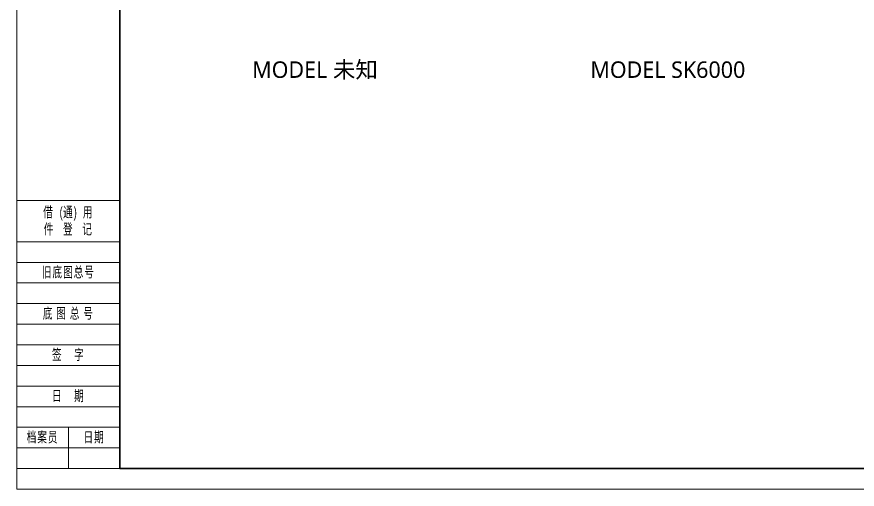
# Model space of a CAD drawing. Header units: millimetres. Extents: x -327 to 1133, y -238 to 614.
# Drawn here: x -326.8 to -21.1, y -237.9 to -66.1 of the extents above; entities that cross this region are included whole.
import ezdxf
from ezdxf.enums import TextEntityAlignment as Align

# ---------------------------------------------------------------- set-up
doc = ezdxf.new("R2010")
doc.units = ezdxf.units.MM
for name, color, linetype, lineweight in [('文字层', 3, 'Continuous', 18), ('粗实线层', 7, 'Continuous', 35), ('细实线层', 7, 'Continuous', 18)]:
    doc.layers.add(name, color=color, linetype=linetype, lineweight=lineweight)
doc.styles.add('标准', font='FSGB2312.ttf', dxfattribs={"width": 0.667})

# ---------------------------------------------------------------- blocks, each defined once
blk = doc.blocks.new('A3图框')
at = {"layer": '粗实线层'}
for p, q in [((-185, 143.5), (-185, -143.5)), ((-185, -143.5), (205, -143.5))]:
    blk.add_line(p, q, dxfattribs=at)
at = {"layer": '细实线层'}
for p, q in [((-210, 148.5), (-210, -148.5)), ((-210, -78.5), (-185, -78.5)), ((-210, -88.5), (-185, -88.5)), ((-210, -93.5), (-185, -93.5)), ((-210, -98.5), (-185, -98.5)), ((-210, -103.5), (-185, -103.5)), ((-210, -108.5), (-185, -108.5)), ((-210, -113.5), (-185, -113.5)), ((-210, -118.5), (-185, -118.5)), ((-210, -123.5), (-185, -123.5)), ((-210, -128.5), (-185, -128.5)), ((-210, -133.5), (-185, -133.5)), ((-197.5, -143.5), (-197.5, -133.5)), ((-210, -138.5), (-185, -138.5)), ((-210, -143.5), (-185, -143.5)), ((-210, -148.5), (210, -148.5))]:
    blk.add_line(p, q, dxfattribs=at)
at = {"layer": '文字层', "attachment_point": 5, "line_spacing_factor": 0.963108, "style": '标准'}
for s, insert, char_height, width in [('\\T1.1;借  (通)  用\\P件   登   记', (-197.5, -83.5), 2.5694, 48), ('\\T1.1;旧底图总号', (-197.5, -96), 2.5694, 48), ('\\T1.1;底 图 总 号', (-197.5, -106), 2.5694, 48), ('\\T1.1;签    字', (-197.5, -116), 2.5694, 48), ('\\T1.1;日    期', (-197.5, -126), 2.5694, 48), ('\\T1.1;档案员', (-203.75, -136), 2.569, 23), ('\\T1.1;日期', (-191.25, -136), 2.569, 23)]:
    blk.add_mtext(s, dxfattribs=dict(at, insert=insert, char_height=char_height, width=width))
at = {"layer": '文字层', "style": '标准', "width": 0.667}
blk.add_attdef('图纸编号', text='', height=5.19, rotation=180, dxfattribs=at).set_placement((-160, 138.5), align=Align.MIDDLE_CENTER)
for tag, p in [('登记', (-197.5, -91)), ('旧底图总号', (-197.5, -101)), ('底图总号', (-197.5, -111)), ('签字', (-197.5, -121)), ('签字日期', (-197.5, -131)), ('档案员', (-203.75, -141)), ('日期', (-191.25, -141))]:
    blk.add_attdef(tag, text='', height=2.6, dxfattribs=at).set_placement(p, align=Align.MIDDLE_CENTER)
blk = doc.blocks.new('A3A-C-Mechanical')
blk.add_blockref('A3图框', (0, 0))

msp = doc.modelspace()

# ---------------------------------------------------------------- block references
at = {"lineweight": 18, "xscale": 1.5, "yscale": 1.5, "zscale": 1.5}
msp.add_blockref('A3A-C-Mechanical', (-11.801, -15.157), dxfattribs=at)

# ---------------------------------------------------------------- texts
at = {"lineweight": 18, "char_height": 6, "attachment_point": 1}
for s, insert in [('{\\fMicrosoft YaHei|b0|i0|c134|p34;MODEL 未知}', (-241.177, -82.307)), ('{\\fMicrosoft YaHei|b0|i0|c134|p34;MODEL SK6000}', (-118.169, -82.307))]:
    msp.add_mtext_dynamic_manual_height_columns(s, width=75.28503, gutter_width=1, heights=[0], dxfattribs=dict(at, insert=insert))

doc.saveas('drawing.dxf')
